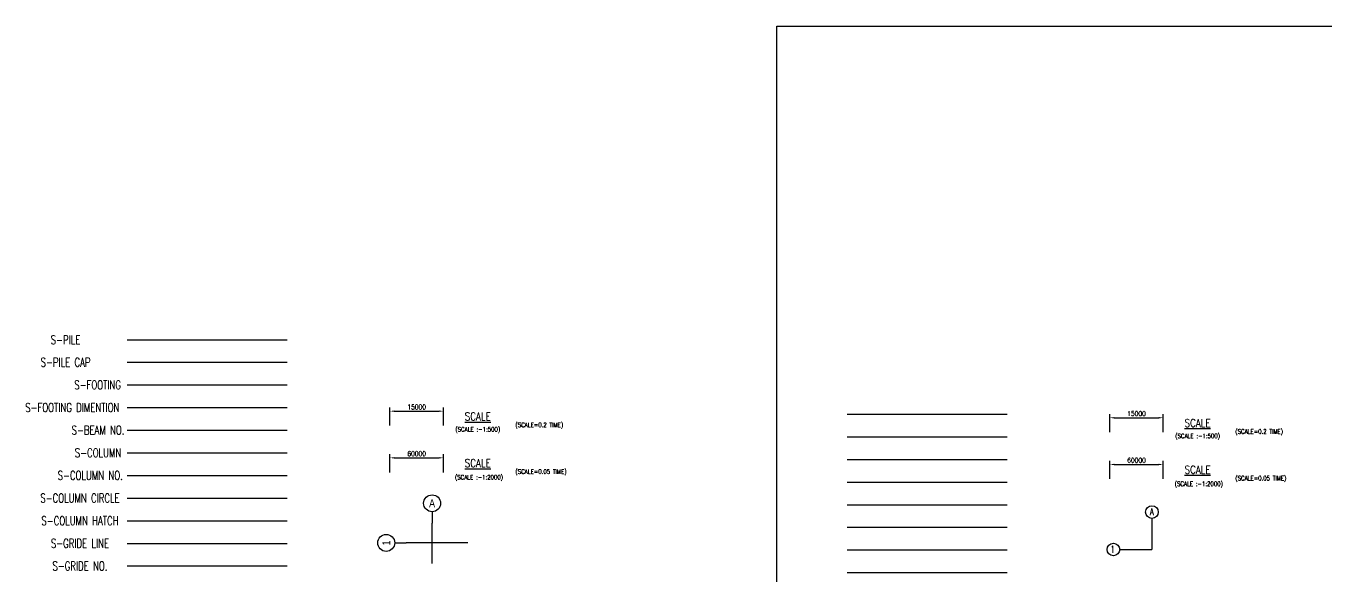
# Model space of a CAD drawing. Extents: x -69352 to 1013721, y -547461 to -186867.
# Drawn here: x 332926 to 406027, y -459697 to -428771 of the extents above; entities that cross this region are included whole.
import ezdxf
from ezdxf.enums import TextEntityAlignment as Align
from ezdxf.lldxf.tags import DXFTag

# ---------------------------------------------------------------- set-up
doc = ezdxf.new("R2010")
doc.units = 0
doc.header["$LTSCALE"] = 500
doc.header["$MEASUREMENT"] = 0
doc.header["$PDMODE"] = 35
doc.header["$PDSIZE"] = -15
doc.layers.get('DEFPOINTS').update_dxf_attribs({"color": 4})
for name, color, linetype in [('S-COLUMN', 1, 'Continuous'), ('S-COLUMN CIRCLE', 9, 'Continuous'), ('S-COLUMN HATCH', 8, 'Continuous'), ('S-COLUMN NO', 2, 'Continuous'), ('S-CONCRET LINE', 4, 'Continuous'), ('S-DIM-1', 5, 'Continuous'), ('S-FOOTING', 4, 'Continuous'), ('S-FOOTING  DIMENTION', 5, 'Continuous'), ('S-FOOTING TYPE', 3, 'Continuous'), ('S-GRIDE CIRCLE', 8, 'Continuous'), ('S-GRIDE LINE', 8, 'CENTER'), ('S-GRIDE NO', 1, 'Continuous'), ('S-PILE', 2, 'Continuous'), ('S-PILE CAP', 4, 'Continuous'), ('S-TEXT', 2, 'Continuous'), ('S-TEXT-1', 4, 'Continuous'), ('S-TITAL', 6, 'Continuous'), ('S-TITLE', 6, 'Continuous')]:
    doc.layers.add(name, color=color, linetype=linetype)
doc.styles.add('ARIAL', font='arial.ttf', dxfattribs={"width": 0.8, "height": 450})
doc.styles.add('ROMANS', font='simplex.shx', dxfattribs={"width": 0.8, "height": 275})
tags = doc.linetypes.add('CENTER', pattern=[2, 1.25, -0.25, 0.25, -0.25]).pattern_tags.tags
tags[10:11] = [DXFTag(74, 4), DXFTag(75, 0), DXFTag(340, '0'), DXFTag(46, 1.0), DXFTag(50, 0.0), DXFTag(44, 0.0), DXFTag(45, 0.0)]
tags[8:9] = [DXFTag(74, 4), DXFTag(75, 0), DXFTag(340, '0'), DXFTag(46, 1.0), DXFTag(50, 0.0), DXFTag(44, 0.0), DXFTag(45, 0.0)]
tags[6:7] = [DXFTag(74, 4), DXFTag(75, 0), DXFTag(340, '0'), DXFTag(46, 1.0), DXFTag(50, 0.0), DXFTag(44, 0.0), DXFTag(45, 0.0)]
tags[4:5] = [DXFTag(74, 4), DXFTag(75, 0), DXFTag(340, '0'), DXFTag(46, 1.0), DXFTag(50, 0.0), DXFTag(44, 0.0), DXFTag(45, 0.0)]
doc.dimstyles.new('dim2000', dxfattribs={"dimtxt": 250, "dimasz": 250, "dimexe": 200, "dimexo": 200, "dimgap": 100, "dimtad": 1, "dimdec": 0, "dimlfac": 20, "dimzin": 0, "dimdsep": 46, "dimtxsty": 'ROMANS', "dimcen": 0, "dimclrd": 5, "dimclre": 5, "dimclrt": 4, "dimadec": 0, "dimazin": 0, "dimtfac": 1, "dimtdec": 0, "dimtix": 1, "dimtofl": 0, "dimtmove": 2, "dimatfit": 3, "dimfxl": 0, "dimtolj": 1, "dimtzin": 0, "dimlwd": -1, "dimlwe": -1, "dimarcsym": 0})
doc.dimstyles.new('dim500', dxfattribs={"dimtxt": 250, "dimasz": 250, "dimexe": 200, "dimexo": 200, "dimgap": 100, "dimtad": 1, "dimdec": 0, "dimlfac": 5, "dimzin": 0, "dimdsep": 46, "dimtxsty": 'ROMANS', "dimcen": 0, "dimclrd": 5, "dimclre": 5, "dimclrt": 4, "dimadec": 0, "dimazin": 0, "dimtfac": 1, "dimtdec": 0, "dimtix": 1, "dimtofl": 0, "dimtmove": 2, "dimatfit": 3, "dimfxl": 0, "dimtolj": 1, "dimtzin": 0, "dimlwd": -1, "dimlwe": -1, "dimarcsym": 0})

# ---------------------------------------------------------------- blocks, each defined once
blk = doc.blocks.new('*D180')
at = {"layer": 'DEFPOINTS', "color": 0}
for p in [(396872, -453425), (393872, -454440), (396872, -454440)]:
    blk.add_point(p, dxfattribs=at)
at = {"layer": 'S-DIM-1', "color": 5}
for p, q in [((393872, -454240), (393872, -453225)), ((394122, -453425), (396622, -453425)), ((396872, -454240), (396872, -453225))]:
    blk.add_line(p, q, dxfattribs=at)
for points in [[(394122, -453384), (394122, -453467), (393872, -453425)], [(396622, -453467), (396622, -453384), (396872, -453425)]]:
    blk.add_solid(points, dxfattribs=at)
at = {"layer": 'S-DIM-1', "color": 4, "insert": (395372, -453188), "char_height": 275, "attachment_point": 5, "style": 'ROMANS'}
blk.add_mtext('\\A1;60000', dxfattribs=at)
blk = doc.blocks.new('*D181')
at = {"layer": 'DEFPOINTS', "color": 0}
for p in [(396872, -450800), (393872, -451815), (396872, -451815)]:
    blk.add_point(p, dxfattribs=at)
at = {"layer": 'S-DIM-1', "color": 5}
for p, q in [((393872, -451615), (393872, -450600)), ((394122, -450800), (396622, -450800)), ((396872, -451615), (396872, -450600))]:
    blk.add_line(p, q, dxfattribs=at)
for points in [[(394122, -450759), (394122, -450842), (393872, -450800)], [(396622, -450842), (396622, -450759), (396872, -450800)]]:
    blk.add_solid(points, dxfattribs=at)
at = {"layer": 'S-DIM-1', "color": 4, "insert": (395372, -450563), "char_height": 275, "attachment_point": 5, "style": 'ROMANS'}
blk.add_mtext('\\A1;15000', dxfattribs=at)
blk = doc.blocks.new('*D1254')
at = {"layer": 'DEFPOINTS', "color": 0}
for p in [(356394, -453054), (353394, -454069), (356394, -454069)]:
    blk.add_point(p, dxfattribs=at)
at = {"layer": 'S-DIM-1', "color": 5}
for p, q in [((353394, -453869), (353394, -452854)), ((353644, -453054), (356144, -453054)), ((356394, -453869), (356394, -452854))]:
    blk.add_line(p, q, dxfattribs=at)
for points in [[(353644, -453012), (353644, -453096), (353394, -453054)], [(356144, -453096), (356144, -453012), (356394, -453054)]]:
    blk.add_solid(points, dxfattribs=at)
at = {"layer": 'S-DIM-1', "color": 4, "insert": (354894, -452817), "char_height": 275, "attachment_point": 5, "style": 'ROMANS'}
blk.add_mtext('\\A1;60000', dxfattribs=at)
blk = doc.blocks.new('*D1255')
at = {"layer": 'DEFPOINTS', "color": 0}
for p in [(356394, -450429), (353394, -451444), (356394, -451444)]:
    blk.add_point(p, dxfattribs=at)
at = {"layer": 'S-DIM-1', "color": 5}
for p, q in [((353394, -451244), (353394, -450229)), ((356394, -451244), (356394, -450229)), ((353644, -450429), (356144, -450429))]:
    blk.add_line(p, q, dxfattribs=at)
for points in [[(353644, -450387), (353644, -450471), (353394, -450429)], [(356144, -450471), (356144, -450387), (356394, -450429)]]:
    blk.add_solid(points, dxfattribs=at)
at = {"layer": 'S-DIM-1', "color": 4, "insert": (354894, -450192), "char_height": 275, "attachment_point": 5, "style": 'ROMANS'}
blk.add_mtext('\\A1;15000', dxfattribs=at)
blk = doc.blocks.new('*U1236')
at = {"layer": 'S-GRIDE CIRCLE', "linetype": 'Continuous'}
blk.add_circle((0, 875), 475, dxfattribs=at)
at = {"layer": 'S-GRIDE LINE', "ltscale": 250}
blk.add_line((0, -3711), (0, -238), dxfattribs=at)
at = {"layer": 'S-GRIDE NO'}
blk.add_lwpolyline([(0, 400), (0, 0), (0, 0), (0, -238)], dxfattribs=at)
at = {"layer": 'S-GRIDE NO', "style": 'ARIAL', "width": 0.8}
blk.add_attdef('GRID_NO', text='', height=450, dxfattribs=at).set_placement((0, 875), align=Align.MIDDLE_CENTER)
blk = doc.blocks.new('*U1237')
at = {"layer": 'S-GRIDE CIRCLE', "linetype": 'Continuous'}
blk.add_circle((0, 875), 475, dxfattribs=at)
at = {"layer": 'S-GRIDE LINE', "ltscale": 250}
blk.add_line((0, -2503), (0, -238), dxfattribs=at)
at = {"layer": 'S-GRIDE NO'}
blk.add_lwpolyline([(0, 400), (0, 0), (0, 0), (0, -238)], dxfattribs=at)
at = {"layer": 'S-GRIDE NO', "style": 'ARIAL', "width": 0.8}
blk.add_attdef('GRID_NO', text='', height=450, dxfattribs=at).set_placement((0, 875), align=Align.MIDDLE_CENTER)

msp = doc.modelspace()

# ---------------------------------------------------------------- linework, layer by layer
at = {"layer": 'S-COLUMN'}
for p, q in [((338615.123, -452769.245), (347618.05, -452769.245)), ((379093.069, -454413.475), (388095.995, -454413.475))]:
    msp.add_line(p, q, dxfattribs=at)
at = {"layer": 'S-COLUMN CIRCLE'}
for p, q in [((338615.123, -455315.375), (347618.05, -455315.375)), ((379093.069, -456959.605), (388095.995, -456959.605))]:
    msp.add_line(p, q, dxfattribs=at)
at = {"layer": 'S-COLUMN HATCH'}
for p, q in [((338615.123, -456588.441), (347618.05, -456588.441)), ((379093.069, -458232.67), (388095.995, -458232.67))]:
    msp.add_line(p, q, dxfattribs=at)
at = {"layer": 'S-COLUMN NO'}
for p, q in [((338615.123, -454042.31), (347618.05, -454042.31)), ((379093.069, -455686.54), (388095.995, -455686.54))]:
    msp.add_line(p, q, dxfattribs=at)
at = {"layer": 'S-CONCRET LINE'}
msp.add_lwpolyline([(375139, -428771), (495141, -428771), (495141, -510011), (375139, -510011)], close=True, dxfattribs=at)
at = {"layer": 'S-FOOTING'}
for p, q in [((338615.123, -448950.05), (347618.05, -448950.05)), ((379093.069, -450594.28), (388095.995, -450594.28))]:
    msp.add_line(p, q, dxfattribs=at)
at = {"layer": 'S-FOOTING  DIMENTION'}
for p, q in [((338615.123, -450223.115), (347618.05, -450223.115)), ((379093.069, -451867.345), (388095.995, -451867.345))]:
    msp.add_line(p, q, dxfattribs=at)
at = {"layer": 'S-FOOTING TYPE'}
for p, q in [((338615.123, -451496.18), (347618.05, -451496.18)), ((379093.069, -453140.41), (388095.995, -453140.41))]:
    msp.add_line(p, q, dxfattribs=at)
at = {"layer": 'S-GRIDE CIRCLE', "linetype": 'Continuous'}
for centre in [(396238.194, -456102.912), (394073.764, -458209.297)]:
    msp.add_circle(centre, 352.642, dxfattribs=at)
at = {"layer": 'S-GRIDE LINE'}
for p, q in [((396238.194, -456455.553), (396238.194, -458209.297)), ((394426.405, -458209.297), (396238.194, -458209.297)), ((379093.069, -459505.735), (388095.995, -459505.735))]:
    msp.add_line(p, q, dxfattribs=at)
at = {"layer": 'S-GRIDE LINE', "ltscale": 500}
msp.add_line((338615.123, -457861.506), (347618.05, -457861.506), dxfattribs=at)
at = {"layer": 'S-GRIDE NO'}
msp.add_line((338615.123, -459134.571), (347618.05, -459134.571), dxfattribs=at)
at = {"layer": 'S-PILE'}
msp.add_line((338615.123, -446416.516), (347618.05, -446416.516), dxfattribs=at)
at = {"layer": 'S-PILE CAP'}
msp.add_line((338615.123, -447676.985), (347618.05, -447676.985), dxfattribs=at)

# ---------------------------------------------------------------- block references
at = {"color": 1}
msp.add_blockref('*U1237', (355760.248, -456484.832), dxfattribs=at).add_auto_attribs({'GRID_NO': 'A'})
at = {"color": 1, "rotation": 90}
msp.add_blockref('*U1236', (354058.992, -457838.132), dxfattribs=at).add_auto_attribs({'GRID_NO': '1'})

# ---------------------------------------------------------------- texts
at = {"layer": 'S-GRIDE NO', "style": 'ROMANS', "width": 0.7}
for s, p in [('A', (396238.247, -456077.816)), ('1', (394033.208, -458200.858))]:
    msp.add_text(s, height=400, dxfattribs=at).set_placement(p, align=Align.MIDDLE)
at = {"layer": 'S-TEXT', "style": 'ROMANS', "width": 0.7}
for s, p in [('S-PILE', (335149.926, -446416.516)), ('S-PILE CAP', (335149.926, -447676.985)), ('S-FOOTING', (336955.032, -448950.05)), ('S-FOOTING DIMENTION', (335528.653, -450223.115)), ('S-BEAM NO.', (336978.032, -451496.18)), ('S-COLUMN', (336978.032, -452769.245)), ('S-COLUMN NO.', (336539.715, -454042.31)), ('S-COLUMN CIRCLE', (335959.734, -455315.375)), ('S-COLUMN HATCH', (335959.734, -456588.441)), ('S-GRIDE LINE', (335959.734, -457861.506)), ('S-GRIDE NO.', (335959.734, -459134.571))]:
    msp.add_text(s, height=500, dxfattribs=at).set_placement(p, align=Align.MIDDLE_CENTER)
at = {"layer": 'S-TEXT', "char_height": 250, "width": 16150, "attachment_point": 2, "style": 'ROMANS'}
for s, insert in [('(SCALE :-1:500)', (358330.584, -451325.846)), ('(SCALE :-1:500)', (398808.53, -451697.01)), ('(SCALE :-1:2000)', (358398.476, -454018.417)), ('(SCALE :-1:2000)', (398876.422, -454389.581))]:
    msp.add_mtext(s, dxfattribs=dict(at, insert=insert))
at = {"layer": 'S-TEXT-1', "char_height": 250, "width": 16150, "attachment_point": 1, "style": 'ROMANS'}
for s, insert in [('(SCALE=0.2 TIME)', (360447.619, -451075.661)), ('(SCALE=0.2 TIME)', (400925.565, -451446.825)), ('(SCALE=0.05 TIME)', (360447.619, -453700.646)), ('(SCALE=0.05 TIME)', (400925.565, -454071.81))]:
    msp.add_mtext(s, dxfattribs=dict(at, insert=insert))
at = {"layer": 'S-TITAL', "style": 'ROMANS', "width": 0.8}
for p in [(358330.584, -450724.339), (358330.584, -453349.324)]:
    msp.add_text('%%USCALE', height=450, dxfattribs=at).set_placement(p, align=Align.MIDDLE_CENTER)
at = {"layer": 'S-TITLE', "style": 'ROMANS', "width": 0.8}
for p in [(398808.53, -451095.504), (398808.53, -453720.488)]:
    msp.add_text('%%USCALE', height=450, dxfattribs=at).set_placement(p, align=Align.MIDDLE_CENTER)

# ---------------------------------------------------------------- dimensions: what is measured, and where the dimension line sits
at = {"layer": 'S-DIM-1'}
for base, p1, p2, dimstyle, picture, middle in [((356393.681, -450429.155), (353393.681, -451444.283), (356393.681, -451444.283), 'dim500', '*D1255', (354893.681, -450191.655)), ((396871.627, -450800.319), (393871.627, -451815.447), (396871.627, -451815.447), 'dim500', '*D181', (395371.627, -450562.819)), ((356393.681, -453054.139), (353393.681, -454069.267), (356393.681, -454069.267), 'dim2000', '*D1254', (354893.681, -452816.639)), ((396871.627, -453425.304), (393871.627, -454440.432), (396871.627, -454440.432), 'dim2000', '*D180', (395371.627, -453187.804))]:
    dim = msp.add_linear_dim(base=base, p1=p1, p2=p2, dimstyle=dimstyle, dxfattribs=at)
    dim.commit()
    dim.dimension.update_dxf_attribs({"geometry": picture, "text_midpoint": middle})

doc.saveas('drawing.dxf')
